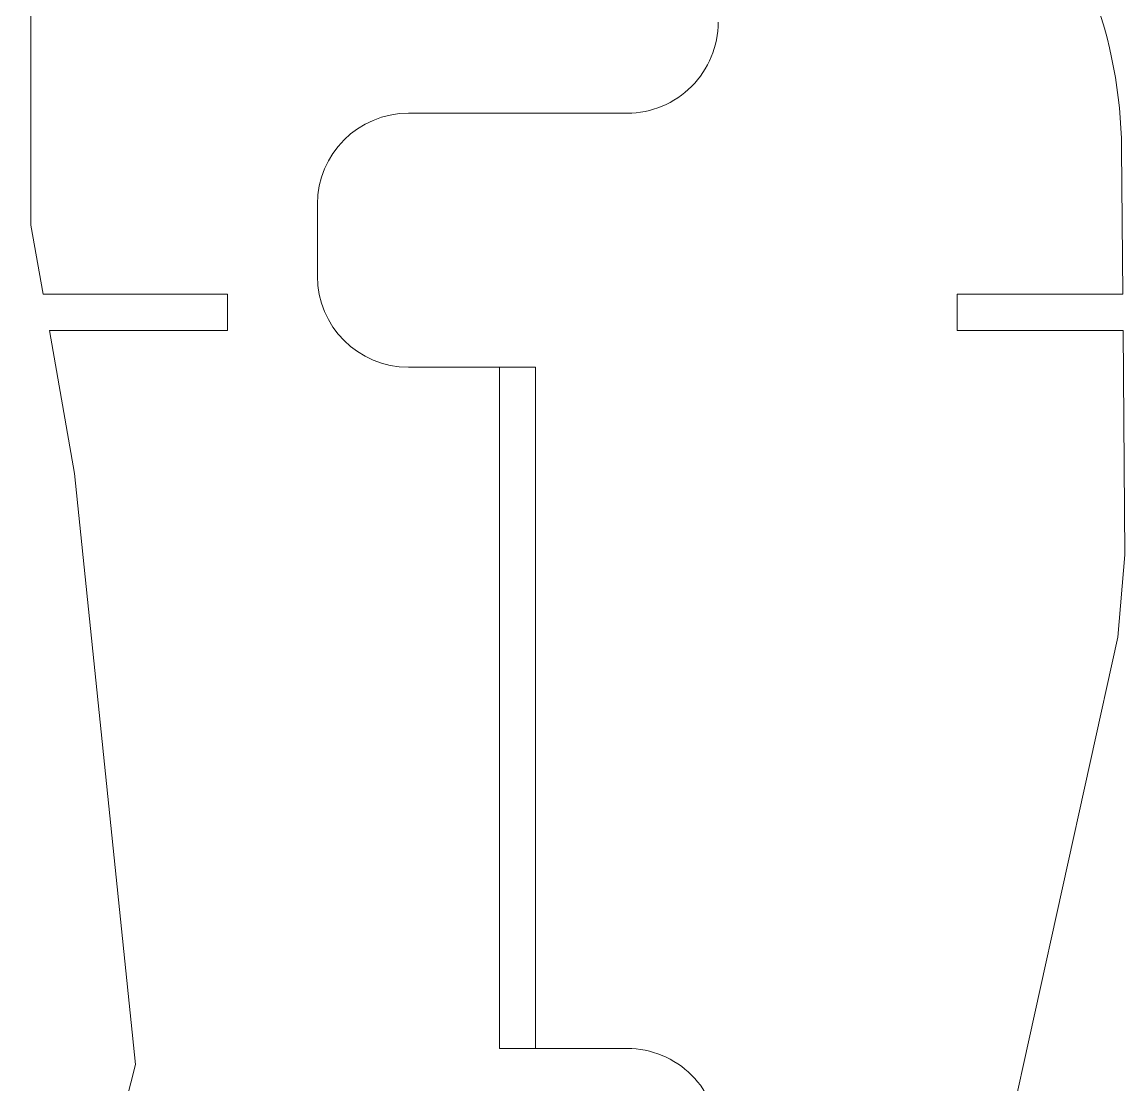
# Model space of a CAD drawing. Header units: millimetres. Extents: x 570 to 650.8, y -8.3 to 42.9.
# Drawn here: x 571.3 to 578.31, y 29.55 to 36.3 of the extents above; entities that cross this region are included whole.
import ezdxf

# ---------------------------------------------------------------- set-up
doc = ezdxf.new("R2010")
doc.units = ezdxf.units.MM
doc.header["$MEASUREMENT"] = 0
doc.layers.add('Layer 1', color=7, linetype='Continuous')

msp = doc.modelspace()

# ---------------------------------------------------------------- linework, layer by layer
at = {"layer": 'Layer 1', "color": 4, "lineweight": 9}
for points in [[(571.35799, 37.35856), (571.35799, 37.35856), (571.35799, 35.00843), (571.35799, 35.00843)], [(571.35799, 37.35856), (571.35799, 37.35856), (571.35799, 35.00843), (571.35799, 35.00843)], [(571.35799, 37.35856), (571.35799, 37.35856), (571.35799, 35.00843), (571.35799, 35.00843)], [(571.35799, 37.35856), (571.35799, 37.35856), (571.35799, 35.00843), (571.35799, 35.00843)], [(571.35799, 37.35856), (571.35799, 37.35856), (571.35799, 35.00843), (571.35799, 35.00843)], [(571.35799, 37.35856), (571.35799, 37.35856), (571.35799, 35.00843), (571.35799, 35.00843)], [(571.35799, 37.35856), (571.35799, 37.35856), (571.35799, 35.00843), (571.35799, 35.00843)], [(571.35799, 37.35856), (571.35799, 37.35856), (571.35799, 35.00843), (571.35799, 35.00843)], [(571.35799, 37.35856), (571.35799, 37.35856), (571.35799, 35.00843), (571.35799, 35.00843)], [(571.35799, 37.35856), (571.35799, 37.35856), (571.35799, 35.00843), (571.35799, 35.00843)], [(571.35799, 37.35856), (571.35799, 37.35856), (571.35799, 35.00843), (571.35799, 35.00843)], [(571.35799, 37.35856), (571.35799, 37.35856), (571.35799, 35.00843), (571.35799, 35.00843)], [(571.35799, 37.35856), (571.35799, 37.35856), (571.35799, 35.00843), (571.35799, 35.00843)], [(571.35799, 37.35856), (571.35799, 37.35856), (571.35799, 35.00843), (571.35799, 35.00843)], [(571.35799, 37.35856), (571.35799, 37.35856), (571.35799, 35.00843), (571.35799, 35.00843)], [(571.35799, 37.35856), (571.35799, 37.35856), (571.35799, 35.00843), (571.35799, 35.00843)], [(571.35799, 37.35856), (571.35799, 37.35856), (571.35799, 35.00843), (571.35799, 35.00843)], [(571.35799, 37.35856), (571.35799, 37.35856), (571.35799, 35.00843), (571.35799, 35.00843)], [(571.35799, 37.35856), (571.35799, 37.35856), (571.35799, 35.00843), (571.35799, 35.00843)], [(571.35799, 37.35856), (571.35799, 37.35856), (571.35799, 35.00843), (571.35799, 35.00843)], [(571.35799, 37.35856), (571.35799, 37.35856), (571.35799, 35.00843), (571.35799, 35.00843)], [(578.28618, 35.49471), (578.28049, 36.18963), (578.02482, 36.85923), (577.56598, 37.38117)], [(573.75694, 35.71907), (573.43741, 35.71902), (573.17834, 35.45998), (573.17834, 35.14046)], [(574.33554, 35.71907), (574.33554, 35.71907), (573.75694, 35.71907), (573.75694, 35.71907)], [(574.33554, 35.71907), (574.33554, 35.71907), (573.75694, 35.71907), (573.75694, 35.71907)], [(574.33554, 35.71907), (574.33554, 35.71907), (573.75694, 35.71907), (573.75694, 35.71907)], [(574.33554, 35.71907), (574.33554, 35.71907), (573.75694, 35.71907), (573.75694, 35.71907)], [(574.33554, 35.71907), (574.33554, 35.71907), (573.75694, 35.71907), (573.75694, 35.71907)], [(574.33554, 35.71907), (574.33554, 35.71907), (573.75694, 35.71907), (573.75694, 35.71907)], [(574.33554, 35.71907), (574.33554, 35.71907), (573.75694, 35.71907), (573.75694, 35.71907)], [(574.33554, 35.71907), (574.33554, 35.71907), (573.75694, 35.71907), (573.75694, 35.71907)], [(574.33554, 35.71907), (574.33554, 35.71907), (573.75694, 35.71907), (573.75694, 35.71907)], [(574.33554, 35.71907), (574.33554, 35.71907), (573.75694, 35.71907), (573.75694, 35.71907)], [(574.33554, 35.71907), (574.33554, 35.71907), (573.75694, 35.71907), (573.75694, 35.71907)], [(574.33554, 35.71907), (574.33554, 35.71907), (573.75694, 35.71907), (573.75694, 35.71907)], [(574.33554, 35.71907), (574.33554, 35.71907), (573.75694, 35.71907), (573.75694, 35.71907)], [(574.33554, 35.71907), (574.33554, 35.71907), (573.75694, 35.71907), (573.75694, 35.71907)], [(574.33554, 35.71907), (574.33554, 35.71907), (573.75694, 35.71907), (573.75694, 35.71907)], [(574.33554, 35.71907), (574.33554, 35.71907), (573.75694, 35.71907), (573.75694, 35.71907)], [(574.33554, 35.71907), (574.33554, 35.71907), (573.75694, 35.71907), (573.75694, 35.71907)], [(574.33554, 35.71907), (574.33554, 35.71907), (573.75694, 35.71907), (573.75694, 35.71907)], [(574.33554, 35.71907), (574.33554, 35.71907), (573.75694, 35.71907), (573.75694, 35.71907)], [(574.33554, 35.71907), (574.33554, 35.71907), (573.75694, 35.71907), (573.75694, 35.71907)], [(574.33554, 35.71907), (574.33554, 35.71907), (573.75694, 35.71907), (573.75694, 35.71907)], [(574.56354, 35.71907), (574.56354, 35.71907), (574.33554, 35.71907), (574.33554, 35.71907)], [(574.56354, 35.71907), (574.56354, 35.71907), (574.33554, 35.71907), (574.33554, 35.71907)], [(574.56354, 35.71907), (574.56354, 35.71907), (574.33554, 35.71907), (574.33554, 35.71907)], [(574.56354, 35.71907), (574.56354, 35.71907), (574.33554, 35.71907), (574.33554, 35.71907)], [(574.56354, 35.71907), (574.56354, 35.71907), (574.33554, 35.71907), (574.33554, 35.71907)], [(574.56354, 35.71907), (574.56354, 35.71907), (574.33554, 35.71907), (574.33554, 35.71907)], [(574.56354, 35.71907), (574.56354, 35.71907), (574.33554, 35.71907), (574.33554, 35.71907)], [(574.56354, 35.71907), (574.56354, 35.71907), (574.33554, 35.71907), (574.33554, 35.71907)], [(574.56354, 35.71907), (574.56354, 35.71907), (574.33554, 35.71907), (574.33554, 35.71907)], [(574.56354, 35.71907), (574.56354, 35.71907), (574.33554, 35.71907), (574.33554, 35.71907)], [(574.56354, 35.71907), (574.56354, 35.71907), (574.33554, 35.71907), (574.33554, 35.71907)], [(574.56354, 35.71907), (574.56354, 35.71907), (574.33554, 35.71907), (574.33554, 35.71907)], [(574.56354, 35.71907), (574.56354, 35.71907), (574.33554, 35.71907), (574.33554, 35.71907)], [(574.56354, 35.71907), (574.56354, 35.71907), (574.33554, 35.71907), (574.33554, 35.71907)], [(574.56354, 35.71907), (574.56354, 35.71907), (574.33554, 35.71907), (574.33554, 35.71907)], [(574.56354, 35.71907), (574.56354, 35.71907), (574.33554, 35.71907), (574.33554, 35.71907)], [(574.56354, 35.71907), (574.56354, 35.71907), (574.33554, 35.71907), (574.33554, 35.71907)], [(574.56354, 35.71907), (574.56354, 35.71907), (574.33554, 35.71907), (574.33554, 35.71907)], [(574.56354, 35.71907), (574.56354, 35.71907), (574.33554, 35.71907), (574.33554, 35.71907)], [(574.56354, 35.71907), (574.56354, 35.71907), (574.33554, 35.71907), (574.33554, 35.71907)], [(574.56354, 35.71907), (574.56354, 35.71907), (574.33554, 35.71907), (574.33554, 35.71907)], [(575.14558, 35.71907), (575.14558, 35.71907), (574.56354, 35.71907), (574.56354, 35.71907)], [(575.14558, 35.71907), (575.14558, 35.71907), (574.56354, 35.71907), (574.56354, 35.71907)], [(575.14558, 35.71907), (575.14558, 35.71907), (574.56354, 35.71907), (574.56354, 35.71907)], [(575.14558, 35.71907), (575.14558, 35.71907), (574.56354, 35.71907), (574.56354, 35.71907)], [(575.14558, 35.71907), (575.14558, 35.71907), (574.56354, 35.71907), (574.56354, 35.71907)], [(575.14558, 35.71907), (575.14558, 35.71907), (574.56354, 35.71907), (574.56354, 35.71907)], [(575.14558, 35.71907), (575.14558, 35.71907), (574.56354, 35.71907), (574.56354, 35.71907)], [(575.14558, 35.71907), (575.14558, 35.71907), (574.56354, 35.71907), (574.56354, 35.71907)], [(575.14558, 35.71907), (575.14558, 35.71907), (574.56354, 35.71907), (574.56354, 35.71907)], [(575.14558, 35.71907), (575.14558, 35.71907), (574.56354, 35.71907), (574.56354, 35.71907)], [(575.14558, 35.71907), (575.14558, 35.71907), (574.56354, 35.71907), (574.56354, 35.71907)], [(575.14558, 35.71907), (575.14558, 35.71907), (574.56354, 35.71907), (574.56354, 35.71907)], [(575.14558, 35.71907), (575.14558, 35.71907), (574.56354, 35.71907), (574.56354, 35.71907)], [(575.14558, 35.71907), (575.14558, 35.71907), (574.56354, 35.71907), (574.56354, 35.71907)], [(575.14558, 35.71907), (575.14558, 35.71907), (574.56354, 35.71907), (574.56354, 35.71907)], [(575.14558, 35.71907), (575.14558, 35.71907), (574.56354, 35.71907), (574.56354, 35.71907)], [(575.14558, 35.71907), (575.14558, 35.71907), (574.56354, 35.71907), (574.56354, 35.71907)], [(575.14558, 35.71907), (575.14558, 35.71907), (574.56354, 35.71907), (574.56354, 35.71907)], [(575.14558, 35.71907), (575.14558, 35.71907), (574.56354, 35.71907), (574.56354, 35.71907)], [(575.14558, 35.71907), (575.14558, 35.71907), (574.56354, 35.71907), (574.56354, 35.71907)], [(575.14558, 35.71907), (575.14558, 35.71907), (574.56354, 35.71907), (574.56354, 35.71907)], [(578.29391, 34.56959), (578.29391, 34.56959), (578.28618, 35.49471), (578.28618, 35.49471)], [(578.29391, 34.56959), (578.29391, 34.56959), (578.28618, 35.49471), (578.28618, 35.49471)], [(578.29391, 34.56959), (578.29391, 34.56959), (578.28618, 35.49471), (578.28618, 35.49471)], [(578.29391, 34.56959), (578.29391, 34.56959), (578.28618, 35.49471), (578.28618, 35.49471)], [(578.29391, 34.56959), (578.29391, 34.56959), (578.28618, 35.49471), (578.28618, 35.49471)], [(578.29391, 34.56959), (578.29391, 34.56959), (578.28618, 35.49471), (578.28618, 35.49471)], [(578.29391, 34.56959), (578.29391, 34.56959), (578.28618, 35.49471), (578.28618, 35.49471)], [(578.29391, 34.56959), (578.29391, 34.56959), (578.28618, 35.49471), (578.28618, 35.49471)], [(578.29391, 34.56959), (578.29391, 34.56959), (578.28618, 35.49471), (578.28618, 35.49471)], [(578.29391, 34.56959), (578.29391, 34.56959), (578.28618, 35.49471), (578.28618, 35.49471)], [(578.29391, 34.56959), (578.29391, 34.56959), (578.28618, 35.49471), (578.28618, 35.49471)], [(578.29391, 34.56959), (578.29391, 34.56959), (578.28618, 35.49471), (578.28618, 35.49471)], [(578.29391, 34.56959), (578.29391, 34.56959), (578.28618, 35.49471), (578.28618, 35.49471)], [(578.29391, 34.56959), (578.29391, 34.56959), (578.28618, 35.49471), (578.28618, 35.49471)], [(578.29391, 34.56959), (578.29391, 34.56959), (578.28618, 35.49471), (578.28618, 35.49471)], [(578.29391, 34.56959), (578.29391, 34.56959), (578.28618, 35.49471), (578.28618, 35.49471)], [(578.29391, 34.56959), (578.29391, 34.56959), (578.28618, 35.49471), (578.28618, 35.49471)], [(578.29391, 34.56959), (578.29391, 34.56959), (578.28618, 35.49471), (578.28618, 35.49471)], [(578.29391, 34.56959), (578.29391, 34.56959), (578.28618, 35.49471), (578.28618, 35.49471)], [(578.29391, 34.56959), (578.29391, 34.56959), (578.28618, 35.49471), (578.28618, 35.49471)], [(578.29391, 34.56959), (578.29391, 34.56959), (578.28618, 35.49471), (578.28618, 35.49471)], [(573.17834, 35.14047), (573.17834, 35.14047), (573.17834, 34.68451), (573.17834, 34.68451)], [(573.17834, 35.14047), (573.17834, 35.14047), (573.17834, 34.68451), (573.17834, 34.68451)], [(573.17834, 35.14047), (573.17834, 35.14047), (573.17834, 34.68451), (573.17834, 34.68451)], [(573.17834, 35.14047), (573.17834, 35.14047), (573.17834, 34.68451), (573.17834, 34.68451)], [(573.17834, 35.14047), (573.17834, 35.14047), (573.17834, 34.68451), (573.17834, 34.68451)], [(573.17834, 35.14047), (573.17834, 35.14047), (573.17834, 34.68451), (573.17834, 34.68451)], [(573.17834, 35.14047), (573.17834, 35.14047), (573.17834, 34.68451), (573.17834, 34.68451)], [(573.17834, 35.14047), (573.17834, 35.14047), (573.17834, 34.68451), (573.17834, 34.68451)], [(573.17834, 35.14047), (573.17834, 35.14047), (573.17834, 34.68451), (573.17834, 34.68451)], [(573.17834, 35.14047), (573.17834, 35.14047), (573.17834, 34.68451), (573.17834, 34.68451)], [(573.17834, 35.14047), (573.17834, 35.14047), (573.17834, 34.68451), (573.17834, 34.68451)], [(573.17834, 35.14047), (573.17834, 35.14047), (573.17834, 34.68451), (573.17834, 34.68451)], [(573.17834, 35.14047), (573.17834, 35.14047), (573.17834, 34.68451), (573.17834, 34.68451)], [(573.17834, 35.14047), (573.17834, 35.14047), (573.17834, 34.68451), (573.17834, 34.68451)], [(573.17834, 35.14047), (573.17834, 35.14047), (573.17834, 34.68451), (573.17834, 34.68451)], [(573.17834, 35.14047), (573.17834, 35.14047), (573.17834, 34.68451), (573.17834, 34.68451)], [(573.17834, 35.14047), (573.17834, 35.14047), (573.17834, 34.68451), (573.17834, 34.68451)], [(573.17834, 35.14047), (573.17834, 35.14047), (573.17834, 34.68451), (573.17834, 34.68451)], [(573.17834, 35.14047), (573.17834, 35.14047), (573.17834, 34.68451), (573.17834, 34.68451)], [(573.17834, 35.14047), (573.17834, 35.14047), (573.17834, 34.68451), (573.17834, 34.68451)], [(573.17834, 35.14047), (573.17834, 35.14047), (573.17834, 34.68451), (573.17834, 34.68451)], [(571.35799, 35.00843), (571.35799, 35.00843), (571.43548, 34.56959), (571.43548, 34.56959)], [(571.35799, 35.00843), (571.35799, 35.00843), (571.43548, 34.56959), (571.43548, 34.56959)], [(571.35799, 35.00843), (571.35799, 35.00843), (571.43548, 34.56959), (571.43548, 34.56959)], [(571.35799, 35.00843), (571.35799, 35.00843), (571.43548, 34.56959), (571.43548, 34.56959)], [(571.35799, 35.00843), (571.35799, 35.00843), (571.43548, 34.56959), (571.43548, 34.56959)], [(571.35799, 35.00843), (571.35799, 35.00843), (571.43548, 34.56959), (571.43548, 34.56959)], [(571.35799, 35.00843), (571.35799, 35.00843), (571.43548, 34.56959), (571.43548, 34.56959)], [(571.35799, 35.00843), (571.35799, 35.00843), (571.43548, 34.56959), (571.43548, 34.56959)], [(571.35799, 35.00843), (571.35799, 35.00843), (571.43548, 34.56959), (571.43548, 34.56959)], [(571.35799, 35.00843), (571.35799, 35.00843), (571.43548, 34.56959), (571.43548, 34.56959)], [(571.35799, 35.00843), (571.35799, 35.00843), (571.43548, 34.56959), (571.43548, 34.56959)], [(571.35799, 35.00843), (571.35799, 35.00843), (571.43548, 34.56959), (571.43548, 34.56959)], [(571.35799, 35.00843), (571.35799, 35.00843), (571.43548, 34.56959), (571.43548, 34.56959)], [(571.35799, 35.00843), (571.35799, 35.00843), (571.43548, 34.56959), (571.43548, 34.56959)], [(571.35799, 35.00843), (571.35799, 35.00843), (571.43548, 34.56959), (571.43548, 34.56959)], [(571.35799, 35.00843), (571.35799, 35.00843), (571.43548, 34.56959), (571.43548, 34.56959)], [(571.35799, 35.00843), (571.35799, 35.00843), (571.43548, 34.56959), (571.43548, 34.56959)], [(571.35799, 35.00843), (571.35799, 35.00843), (571.43548, 34.56959), (571.43548, 34.56959)], [(571.35799, 35.00843), (571.35799, 35.00843), (571.43548, 34.56959), (571.43548, 34.56959)], [(571.35799, 35.00843), (571.35799, 35.00843), (571.43548, 34.56959), (571.43548, 34.56959)], [(571.35799, 35.00843), (571.35799, 35.00843), (571.43548, 34.56959), (571.43548, 34.56959)], [(573.17834, 34.68451), (573.17834, 34.36498), (573.43739, 34.10589), (573.75694, 34.10589)], [(572.60634, 34.56959), (572.60634, 34.56959), (571.43548, 34.56959), (571.43548, 34.56959)], [(572.60634, 34.56959), (572.60634, 34.56959), (571.43548, 34.56959), (571.43548, 34.56959)], [(572.60634, 34.56959), (572.60634, 34.56959), (571.43548, 34.56959), (571.43548, 34.56959)], [(572.60634, 34.56959), (572.60634, 34.56959), (571.43548, 34.56959), (571.43548, 34.56959)], [(572.60634, 34.56959), (572.60634, 34.56959), (571.43548, 34.56959), (571.43548, 34.56959)], [(572.60634, 34.56959), (572.60634, 34.56959), (571.43548, 34.56959), (571.43548, 34.56959)], [(572.60634, 34.56959), (572.60634, 34.56959), (571.43548, 34.56959), (571.43548, 34.56959)], [(572.60634, 34.56959), (572.60634, 34.56959), (571.43548, 34.56959), (571.43548, 34.56959)], [(572.60634, 34.56959), (572.60634, 34.56959), (571.43548, 34.56959), (571.43548, 34.56959)], [(572.60634, 34.56959), (572.60634, 34.56959), (571.43548, 34.56959), (571.43548, 34.56959)], [(572.60634, 34.56959), (572.60634, 34.56959), (571.43548, 34.56959), (571.43548, 34.56959)], [(572.60634, 34.56959), (572.60634, 34.56959), (571.43548, 34.56959), (571.43548, 34.56959)], [(572.60634, 34.56959), (572.60634, 34.56959), (571.43548, 34.56959), (571.43548, 34.56959)], [(572.60634, 34.56959), (572.60634, 34.56959), (571.43548, 34.56959), (571.43548, 34.56959)], [(572.60634, 34.56959), (572.60634, 34.56959), (571.43548, 34.56959), (571.43548, 34.56959)], [(572.60634, 34.56959), (572.60634, 34.56959), (571.43548, 34.56959), (571.43548, 34.56959)], [(572.60634, 34.56959), (572.60634, 34.56959), (571.43548, 34.56959), (571.43548, 34.56959)], [(572.60634, 34.56959), (572.60634, 34.56959), (571.43548, 34.56959), (571.43548, 34.56959)], [(572.60634, 34.56959), (572.60634, 34.56959), (571.43548, 34.56959), (571.43548, 34.56959)], [(572.60634, 34.56959), (572.60634, 34.56959), (571.43548, 34.56959), (571.43548, 34.56959)], [(572.60634, 34.56959), (572.60634, 34.56959), (571.43548, 34.56959), (571.43548, 34.56959)], [(572.60634, 34.33817), (572.60634, 34.33817), (572.60634, 34.56959), (572.60634, 34.56959)], [(572.60634, 34.33817), (572.60634, 34.33817), (572.60634, 34.56959), (572.60634, 34.56959)], [(572.60634, 34.33817), (572.60634, 34.33817), (572.60634, 34.56959), (572.60634, 34.56959)], [(572.60634, 34.33817), (572.60634, 34.33817), (572.60634, 34.56959), (572.60634, 34.56959)], [(572.60634, 34.33817), (572.60634, 34.33817), (572.60634, 34.56959), (572.60634, 34.56959)], [(572.60634, 34.33817), (572.60634, 34.33817), (572.60634, 34.56959), (572.60634, 34.56959)], [(572.60634, 34.33817), (572.60634, 34.33817), (572.60634, 34.56959), (572.60634, 34.56959)], [(572.60634, 34.33817), (572.60634, 34.33817), (572.60634, 34.56959), (572.60634, 34.56959)], [(572.60634, 34.33817), (572.60634, 34.33817), (572.60634, 34.56959), (572.60634, 34.56959)], [(572.60634, 34.33817), (572.60634, 34.33817), (572.60634, 34.56959), (572.60634, 34.56959)], [(572.60634, 34.33817), (572.60634, 34.33817), (572.60634, 34.56959), (572.60634, 34.56959)], [(572.60634, 34.33817), (572.60634, 34.33817), (572.60634, 34.56959), (572.60634, 34.56959)], [(572.60634, 34.33817), (572.60634, 34.33817), (572.60634, 34.56959), (572.60634, 34.56959)], [(572.60634, 34.33817), (572.60634, 34.33817), (572.60634, 34.56959), (572.60634, 34.56959)], [(572.60634, 34.33817), (572.60634, 34.33817), (572.60634, 34.56959), (572.60634, 34.56959)], [(572.60634, 34.33817), (572.60634, 34.33817), (572.60634, 34.56959), (572.60634, 34.56959)], [(572.60634, 34.33817), (572.60634, 34.33817), (572.60634, 34.56959), (572.60634, 34.56959)], [(572.60634, 34.33817), (572.60634, 34.33817), (572.60634, 34.56959), (572.60634, 34.56959)], [(572.60634, 34.33817), (572.60634, 34.33817), (572.60634, 34.56959), (572.60634, 34.56959)], [(572.60634, 34.33817), (572.60634, 34.33817), (572.60634, 34.56959), (572.60634, 34.56959)], [(572.60634, 34.33817), (572.60634, 34.33817), (572.60634, 34.56959), (572.60634, 34.56959)], [(577.24236, 34.33817), (577.24236, 34.33817), (577.24236, 34.56959), (577.24236, 34.56959)], [(577.24236, 34.33817), (577.24236, 34.33817), (577.24236, 34.56959), (577.24236, 34.56959)], [(577.24236, 34.33817), (577.24236, 34.33817), (577.24236, 34.56959), (577.24236, 34.56959)], [(577.24236, 34.33817), (577.24236, 34.33817), (577.24236, 34.56959), (577.24236, 34.56959)], [(577.24236, 34.33817), (577.24236, 34.33817), (577.24236, 34.56959), (577.24236, 34.56959)], [(577.24236, 34.33817), (577.24236, 34.33817), (577.24236, 34.56959), (577.24236, 34.56959)], [(577.24236, 34.33817), (577.24236, 34.33817), (577.24236, 34.56959), (577.24236, 34.56959)], [(577.24236, 34.33817), (577.24236, 34.33817), (577.24236, 34.56959), (577.24236, 34.56959)], [(577.24236, 34.33817), (577.24236, 34.33817), (577.24236, 34.56959), (577.24236, 34.56959)], [(577.24236, 34.33817), (577.24236, 34.33817), (577.24236, 34.56959), (577.24236, 34.56959)], [(577.24236, 34.33817), (577.24236, 34.33817), (577.24236, 34.56959), (577.24236, 34.56959)], [(577.24236, 34.33817), (577.24236, 34.33817), (577.24236, 34.56959), (577.24236, 34.56959)], [(577.24236, 34.33817), (577.24236, 34.33817), (577.24236, 34.56959), (577.24236, 34.56959)], [(577.24236, 34.33817), (577.24236, 34.33817), (577.24236, 34.56959), (577.24236, 34.56959)], [(577.24236, 34.33817), (577.24236, 34.33817), (577.24236, 34.56959), (577.24236, 34.56959)], [(577.24236, 34.33817), (577.24236, 34.33817), (577.24236, 34.56959), (577.24236, 34.56959)], [(577.24236, 34.33817), (577.24236, 34.33817), (577.24236, 34.56959), (577.24236, 34.56959)], [(577.24236, 34.33817), (577.24236, 34.33817), (577.24236, 34.56959), (577.24236, 34.56959)], [(577.24236, 34.33817), (577.24236, 34.33817), (577.24236, 34.56959), (577.24236, 34.56959)], [(577.24236, 34.33817), (577.24236, 34.33817), (577.24236, 34.56959), (577.24236, 34.56959)], [(577.24236, 34.33817), (577.24236, 34.33817), (577.24236, 34.56959), (577.24236, 34.56959)], [(577.24236, 34.56959), (577.24236, 34.56959), (578.29391, 34.56959), (578.29391, 34.56959)], [(577.24236, 34.56959), (577.24236, 34.56959), (578.29391, 34.56959), (578.29391, 34.56959)], [(577.24236, 34.56959), (577.24236, 34.56959), (578.29391, 34.56959), (578.29391, 34.56959)], [(577.24236, 34.56959), (577.24236, 34.56959), (578.29391, 34.56959), (578.29391, 34.56959)], [(577.24236, 34.56959), (577.24236, 34.56959), (578.29391, 34.56959), (578.29391, 34.56959)], [(577.24236, 34.56959), (577.24236, 34.56959), (578.29391, 34.56959), (578.29391, 34.56959)], [(577.24236, 34.56959), (577.24236, 34.56959), (578.29391, 34.56959), (578.29391, 34.56959)], [(577.24236, 34.56959), (577.24236, 34.56959), (578.29391, 34.56959), (578.29391, 34.56959)], [(577.24236, 34.56959), (577.24236, 34.56959), (578.29391, 34.56959), (578.29391, 34.56959)], [(577.24236, 34.56959), (577.24236, 34.56959), (578.29391, 34.56959), (578.29391, 34.56959)], [(577.24236, 34.56959), (577.24236, 34.56959), (578.29391, 34.56959), (578.29391, 34.56959)], [(577.24236, 34.56959), (577.24236, 34.56959), (578.29391, 34.56959), (578.29391, 34.56959)], [(577.24236, 34.56959), (577.24236, 34.56959), (578.29391, 34.56959), (578.29391, 34.56959)], [(577.24236, 34.56959), (577.24236, 34.56959), (578.29391, 34.56959), (578.29391, 34.56959)], [(577.24236, 34.56959), (577.24236, 34.56959), (578.29391, 34.56959), (578.29391, 34.56959)], [(577.24236, 34.56959), (577.24236, 34.56959), (578.29391, 34.56959), (578.29391, 34.56959)], [(577.24236, 34.56959), (577.24236, 34.56959), (578.29391, 34.56959), (578.29391, 34.56959)], [(577.24236, 34.56959), (577.24236, 34.56959), (578.29391, 34.56959), (578.29391, 34.56959)], [(577.24236, 34.56959), (577.24236, 34.56959), (578.29391, 34.56959), (578.29391, 34.56959)], [(577.24236, 34.56959), (577.24236, 34.56959), (578.29391, 34.56959), (578.29391, 34.56959)], [(577.24236, 34.56959), (577.24236, 34.56959), (578.29391, 34.56959), (578.29391, 34.56959)], [(572.60634, 34.33817), (572.60634, 34.33817), (571.47621, 34.33817), (571.47621, 34.33817)], [(572.60634, 34.33817), (572.60634, 34.33817), (571.47621, 34.33817), (571.47621, 34.33817)], [(572.60634, 34.33817), (572.60634, 34.33817), (571.47621, 34.33817), (571.47621, 34.33817)], [(572.60634, 34.33817), (572.60634, 34.33817), (571.47621, 34.33817), (571.47621, 34.33817)], [(572.60634, 34.33817), (572.60634, 34.33817), (571.47621, 34.33817), (571.47621, 34.33817)], [(572.60634, 34.33817), (572.60634, 34.33817), (571.47621, 34.33817), (571.47621, 34.33817)], [(572.60634, 34.33817), (572.60634, 34.33817), (571.47621, 34.33817), (571.47621, 34.33817)], [(572.60634, 34.33817), (572.60634, 34.33817), (571.47621, 34.33817), (571.47621, 34.33817)], [(572.60634, 34.33817), (572.60634, 34.33817), (571.47621, 34.33817), (571.47621, 34.33817)], [(572.60634, 34.33817), (572.60634, 34.33817), (571.47621, 34.33817), (571.47621, 34.33817)], [(572.60634, 34.33817), (572.60634, 34.33817), (571.47621, 34.33817), (571.47621, 34.33817)], [(572.60634, 34.33817), (572.60634, 34.33817), (571.47621, 34.33817), (571.47621, 34.33817)], [(572.60634, 34.33817), (572.60634, 34.33817), (571.47621, 34.33817), (571.47621, 34.33817)], [(572.60634, 34.33817), (572.60634, 34.33817), (571.47621, 34.33817), (571.47621, 34.33817)], [(572.60634, 34.33817), (572.60634, 34.33817), (571.47621, 34.33817), (571.47621, 34.33817)], [(572.60634, 34.33817), (572.60634, 34.33817), (571.47621, 34.33817), (571.47621, 34.33817)], [(572.60634, 34.33817), (572.60634, 34.33817), (571.47621, 34.33817), (571.47621, 34.33817)], [(572.60634, 34.33817), (572.60634, 34.33817), (571.47621, 34.33817), (571.47621, 34.33817)], [(572.60634, 34.33817), (572.60634, 34.33817), (571.47621, 34.33817), (571.47621, 34.33817)], [(572.60634, 34.33817), (572.60634, 34.33817), (571.47621, 34.33817), (571.47621, 34.33817)], [(572.60634, 34.33817), (572.60634, 34.33817), (571.47621, 34.33817), (571.47621, 34.33817)], [(571.47621, 34.33817), (571.47621, 34.33817), (571.63609, 33.43187), (571.63609, 33.43187)], [(571.47621, 34.33817), (571.47621, 34.33817), (571.63609, 33.43187), (571.63609, 33.43187)], [(571.47621, 34.33817), (571.47621, 34.33817), (571.63609, 33.43187), (571.63609, 33.43187)], [(571.47621, 34.33817), (571.47621, 34.33817), (571.63609, 33.43187), (571.63609, 33.43187)], [(571.47621, 34.33817), (571.47621, 34.33817), (571.63609, 33.43187), (571.63609, 33.43187)], [(571.47621, 34.33817), (571.47621, 34.33817), (571.63609, 33.43187), (571.63609, 33.43187)], [(571.47621, 34.33817), (571.47621, 34.33817), (571.63609, 33.43187), (571.63609, 33.43187)], [(571.47621, 34.33817), (571.47621, 34.33817), (571.63609, 33.43187), (571.63609, 33.43187)], [(571.47621, 34.33817), (571.47621, 34.33817), (571.63609, 33.43187), (571.63609, 33.43187)], [(571.47621, 34.33817), (571.47621, 34.33817), (571.63609, 33.43187), (571.63609, 33.43187)], [(571.47621, 34.33817), (571.47621, 34.33817), (571.63609, 33.43187), (571.63609, 33.43187)], [(571.47621, 34.33817), (571.47621, 34.33817), (571.63609, 33.43187), (571.63609, 33.43187)], [(571.47621, 34.33817), (571.47621, 34.33817), (571.63609, 33.43187), (571.63609, 33.43187)], [(571.47621, 34.33817), (571.47621, 34.33817), (571.63609, 33.43187), (571.63609, 33.43187)], [(571.47621, 34.33817), (571.47621, 34.33817), (571.63609, 33.43187), (571.63609, 33.43187)], [(571.47621, 34.33817), (571.47621, 34.33817), (571.63609, 33.43187), (571.63609, 33.43187)], [(571.47621, 34.33817), (571.47621, 34.33817), (571.63609, 33.43187), (571.63609, 33.43187)], [(571.47621, 34.33817), (571.47621, 34.33817), (571.63609, 33.43187), (571.63609, 33.43187)], [(571.47621, 34.33817), (571.47621, 34.33817), (571.63609, 33.43187), (571.63609, 33.43187)], [(571.47621, 34.33817), (571.47621, 34.33817), (571.63609, 33.43187), (571.63609, 33.43187)], [(571.47621, 34.33817), (571.47621, 34.33817), (571.63609, 33.43187), (571.63609, 33.43187)], [(577.24236, 34.33817), (577.24236, 34.33817), (578.29571, 34.33817), (578.29571, 34.33817)], [(577.24236, 34.33817), (577.24236, 34.33817), (578.29571, 34.33817), (578.29571, 34.33817)], [(577.24236, 34.33817), (577.24236, 34.33817), (578.29571, 34.33817), (578.29571, 34.33817)], [(577.24236, 34.33817), (577.24236, 34.33817), (578.29571, 34.33817), (578.29571, 34.33817)], [(577.24236, 34.33817), (577.24236, 34.33817), (578.29571, 34.33817), (578.29571, 34.33817)], [(577.24236, 34.33817), (577.24236, 34.33817), (578.29571, 34.33817), (578.29571, 34.33817)], [(577.24236, 34.33817), (577.24236, 34.33817), (578.29571, 34.33817), (578.29571, 34.33817)], [(577.24236, 34.33817), (577.24236, 34.33817), (578.29571, 34.33817), (578.29571, 34.33817)], [(577.24236, 34.33817), (577.24236, 34.33817), (578.29571, 34.33817), (578.29571, 34.33817)], [(577.24236, 34.33817), (577.24236, 34.33817), (578.29571, 34.33817), (578.29571, 34.33817)], [(577.24236, 34.33817), (577.24236, 34.33817), (578.29571, 34.33817), (578.29571, 34.33817)], [(577.24236, 34.33817), (577.24236, 34.33817), (578.29571, 34.33817), (578.29571, 34.33817)], [(577.24236, 34.33817), (577.24236, 34.33817), (578.29571, 34.33817), (578.29571, 34.33817)], [(577.24236, 34.33817), (577.24236, 34.33817), (578.29571, 34.33817), (578.29571, 34.33817)], [(577.24236, 34.33817), (577.24236, 34.33817), (578.29571, 34.33817), (578.29571, 34.33817)], [(577.24236, 34.33817), (577.24236, 34.33817), (578.29571, 34.33817), (578.29571, 34.33817)], [(577.24236, 34.33817), (577.24236, 34.33817), (578.29571, 34.33817), (578.29571, 34.33817)], [(577.24236, 34.33817), (577.24236, 34.33817), (578.29571, 34.33817), (578.29571, 34.33817)], [(577.24236, 34.33817), (577.24236, 34.33817), (578.29571, 34.33817), (578.29571, 34.33817)], [(577.24236, 34.33817), (577.24236, 34.33817), (578.29571, 34.33817), (578.29571, 34.33817)], [(577.24236, 34.33817), (577.24236, 34.33817), (578.29571, 34.33817), (578.29571, 34.33817)], [(578.30743, 32.91408), (578.30743, 32.91408), (578.29571, 34.33817), (578.29571, 34.33817)], [(578.30743, 32.91408), (578.30743, 32.91408), (578.29571, 34.33817), (578.29571, 34.33817)], [(578.30743, 32.91408), (578.30743, 32.91408), (578.29571, 34.33817), (578.29571, 34.33817)], [(578.30743, 32.91408), (578.30743, 32.91408), (578.29571, 34.33817), (578.29571, 34.33817)], [(578.30743, 32.91408), (578.30743, 32.91408), (578.29571, 34.33817), (578.29571, 34.33817)], [(578.30743, 32.91408), (578.30743, 32.91408), (578.29571, 34.33817), (578.29571, 34.33817)], [(578.30743, 32.91408), (578.30743, 32.91408), (578.29571, 34.33817), (578.29571, 34.33817)], [(578.30743, 32.91408), (578.30743, 32.91408), (578.29571, 34.33817), (578.29571, 34.33817)], [(578.30743, 32.91408), (578.30743, 32.91408), (578.29571, 34.33817), (578.29571, 34.33817)], [(578.30743, 32.91408), (578.30743, 32.91408), (578.29571, 34.33817), (578.29571, 34.33817)], [(578.30743, 32.91408), (578.30743, 32.91408), (578.29571, 34.33817), (578.29571, 34.33817)], [(578.30743, 32.91408), (578.30743, 32.91408), (578.29571, 34.33817), (578.29571, 34.33817)], [(578.30743, 32.91408), (578.30743, 32.91408), (578.29571, 34.33817), (578.29571, 34.33817)], [(578.30743, 32.91408), (578.30743, 32.91408), (578.29571, 34.33817), (578.29571, 34.33817)], [(578.30743, 32.91408), (578.30743, 32.91408), (578.29571, 34.33817), (578.29571, 34.33817)], [(578.30743, 32.91408), (578.30743, 32.91408), (578.29571, 34.33817), (578.29571, 34.33817)], [(578.30743, 32.91408), (578.30743, 32.91408), (578.29571, 34.33817), (578.29571, 34.33817)], [(578.30743, 32.91408), (578.30743, 32.91408), (578.29571, 34.33817), (578.29571, 34.33817)], [(578.30743, 32.91408), (578.30743, 32.91408), (578.29571, 34.33817), (578.29571, 34.33817)], [(578.30743, 32.91408), (578.30743, 32.91408), (578.29571, 34.33817), (578.29571, 34.33817)], [(578.30743, 32.91408), (578.30743, 32.91408), (578.29571, 34.33817), (578.29571, 34.33817)], [(573.75694, 34.10589), (573.75694, 34.10589), (574.33554, 34.10589), (574.33554, 34.10589)], [(573.75694, 34.10589), (573.75694, 34.10589), (574.33554, 34.10589), (574.33554, 34.10589)], [(573.75694, 34.10589), (573.75694, 34.10589), (574.33554, 34.10589), (574.33554, 34.10589)], [(573.75694, 34.10589), (573.75694, 34.10589), (574.33554, 34.10589), (574.33554, 34.10589)], [(573.75694, 34.10589), (573.75694, 34.10589), (574.33554, 34.10589), (574.33554, 34.10589)], [(573.75694, 34.10589), (573.75694, 34.10589), (574.33554, 34.10589), (574.33554, 34.10589)], [(573.75694, 34.10589), (573.75694, 34.10589), (574.33554, 34.10589), (574.33554, 34.10589)], [(573.75694, 34.10589), (573.75694, 34.10589), (574.33554, 34.10589), (574.33554, 34.10589)], [(573.75694, 34.10589), (573.75694, 34.10589), (574.33554, 34.10589), (574.33554, 34.10589)], [(573.75694, 34.10589), (573.75694, 34.10589), (574.33554, 34.10589), (574.33554, 34.10589)], [(573.75694, 34.10589), (573.75694, 34.10589), (574.33554, 34.10589), (574.33554, 34.10589)], [(573.75694, 34.10589), (573.75694, 34.10589), (574.33554, 34.10589), (574.33554, 34.10589)], [(573.75694, 34.10589), (573.75694, 34.10589), (574.33554, 34.10589), (574.33554, 34.10589)], [(573.75694, 34.10589), (573.75694, 34.10589), (574.33554, 34.10589), (574.33554, 34.10589)], [(573.75694, 34.10589), (573.75694, 34.10589), (574.33554, 34.10589), (574.33554, 34.10589)], [(573.75694, 34.10589), (573.75694, 34.10589), (574.33554, 34.10589), (574.33554, 34.10589)], [(573.75694, 34.10589), (573.75694, 34.10589), (574.33554, 34.10589), (574.33554, 34.10589)], [(573.75694, 34.10589), (573.75694, 34.10589), (574.33554, 34.10589), (574.33554, 34.10589)], [(573.75694, 34.10589), (573.75694, 34.10589), (574.33554, 34.10589), (574.33554, 34.10589)], [(573.75694, 34.10589), (573.75694, 34.10589), (574.33554, 34.10589), (574.33554, 34.10589)], [(573.75694, 34.10589), (573.75694, 34.10589), (574.33554, 34.10589), (574.33554, 34.10589)], [(574.33554, 34.10589), (574.33554, 34.10589), (574.56354, 34.10589), (574.56354, 34.10589)], [(574.33554, 34.10589), (574.33554, 34.10589), (574.56354, 34.10589), (574.56354, 34.10589)], [(574.33554, 34.10589), (574.33554, 34.10589), (574.56354, 34.10589), (574.56354, 34.10589)], [(574.33554, 34.10589), (574.33554, 34.10589), (574.56354, 34.10589), (574.56354, 34.10589)], [(574.33554, 34.10589), (574.33554, 34.10589), (574.56354, 34.10589), (574.56354, 34.10589)], [(574.33554, 34.10589), (574.33554, 34.10589), (574.56354, 34.10589), (574.56354, 34.10589)], [(574.33554, 34.10589), (574.33554, 34.10589), (574.56354, 34.10589), (574.56354, 34.10589)], [(574.33554, 34.10589), (574.33554, 34.10589), (574.56354, 34.10589), (574.56354, 34.10589)], [(574.33554, 34.10589), (574.33554, 34.10589), (574.56354, 34.10589), (574.56354, 34.10589)], [(574.33554, 34.10589), (574.33554, 34.10589), (574.56354, 34.10589), (574.56354, 34.10589)], [(574.33554, 34.10589), (574.33554, 34.10589), (574.56354, 34.10589), (574.56354, 34.10589)], [(574.33554, 34.10589), (574.33554, 34.10589), (574.56354, 34.10589), (574.56354, 34.10589)], [(574.33554, 34.10589), (574.33554, 34.10589), (574.56354, 34.10589), (574.56354, 34.10589)], [(574.33554, 34.10589), (574.33554, 34.10589), (574.56354, 34.10589), (574.56354, 34.10589)], [(574.33554, 34.10589), (574.33554, 34.10589), (574.56354, 34.10589), (574.56354, 34.10589)], [(574.33554, 34.10589), (574.33554, 34.10589), (574.56354, 34.10589), (574.56354, 34.10589)], [(574.33554, 34.10589), (574.33554, 34.10589), (574.56354, 34.10589), (574.56354, 34.10589)], [(574.33554, 34.10589), (574.33554, 34.10589), (574.56354, 34.10589), (574.56354, 34.10589)], [(574.33554, 34.10589), (574.33554, 34.10589), (574.56354, 34.10589), (574.56354, 34.10589)], [(574.33554, 34.10589), (574.33554, 34.10589), (574.56354, 34.10589), (574.56354, 34.10589)], [(574.33554, 34.10589), (574.33554, 34.10589), (574.56354, 34.10589), (574.56354, 34.10589)], [(574.33554, 34.10589), (574.33554, 34.10589), (574.33554, 29.78028), (574.33554, 29.78028)], [(574.33554, 34.10589), (574.33554, 34.10589), (574.33554, 29.78028), (574.33554, 29.78028)], [(574.33554, 34.10589), (574.33554, 34.10589), (574.33554, 29.78028), (574.33554, 29.78028)], [(574.33554, 34.10589), (574.33554, 34.10589), (574.33554, 29.78028), (574.33554, 29.78028)], [(574.33554, 34.10589), (574.33554, 34.10589), (574.33554, 29.78028), (574.33554, 29.78028)], [(574.33554, 34.10589), (574.33554, 34.10589), (574.33554, 29.78028), (574.33554, 29.78028)], [(574.33554, 34.10589), (574.33554, 34.10589), (574.33554, 29.78028), (574.33554, 29.78028)], [(574.33554, 34.10589), (574.33554, 34.10589), (574.33554, 29.78028), (574.33554, 29.78028)], [(574.33554, 34.10589), (574.33554, 34.10589), (574.33554, 29.78028), (574.33554, 29.78028)], [(574.33554, 34.10589), (574.33554, 34.10589), (574.33554, 29.78028), (574.33554, 29.78028)], [(574.33554, 34.10589), (574.33554, 34.10589), (574.33554, 29.78028), (574.33554, 29.78028)], [(574.33554, 34.10589), (574.33554, 34.10589), (574.33554, 29.78028), (574.33554, 29.78028)], [(574.33554, 34.10589), (574.33554, 34.10589), (574.33554, 29.78028), (574.33554, 29.78028)], [(574.33554, 34.10589), (574.33554, 34.10589), (574.33554, 29.78028), (574.33554, 29.78028)], [(574.33554, 34.10589), (574.33554, 34.10589), (574.33554, 29.78028), (574.33554, 29.78028)], [(574.33554, 34.10589), (574.33554, 34.10589), (574.33554, 29.78028), (574.33554, 29.78028)], [(574.33554, 34.10589), (574.33554, 34.10589), (574.33554, 29.78028), (574.33554, 29.78028)], [(574.33554, 34.10589), (574.33554, 34.10589), (574.33554, 29.78028), (574.33554, 29.78028)], [(574.33554, 34.10589), (574.33554, 34.10589), (574.33554, 29.78028), (574.33554, 29.78028)], [(574.33554, 34.10589), (574.33554, 34.10589), (574.33554, 29.78028), (574.33554, 29.78028)], [(574.33554, 34.10589), (574.33554, 34.10589), (574.33554, 29.78028), (574.33554, 29.78028)], [(574.56354, 34.10589), (574.56354, 34.10589), (574.56354, 29.78028), (574.56354, 29.78028)], [(574.56354, 34.10589), (574.56354, 34.10589), (574.56354, 29.78028), (574.56354, 29.78028)], [(574.56354, 34.10589), (574.56354, 34.10589), (574.56354, 29.78028), (574.56354, 29.78028)], [(574.56354, 34.10589), (574.56354, 34.10589), (574.56354, 29.78028), (574.56354, 29.78028)], [(574.56354, 34.10589), (574.56354, 34.10589), (574.56354, 29.78028), (574.56354, 29.78028)], [(574.56354, 34.10589), (574.56354, 34.10589), (574.56354, 29.78028), (574.56354, 29.78028)], [(574.56354, 34.10589), (574.56354, 34.10589), (574.56354, 29.78028), (574.56354, 29.78028)], [(574.56354, 34.10589), (574.56354, 34.10589), (574.56354, 29.78028), (574.56354, 29.78028)], [(574.56354, 34.10589), (574.56354, 34.10589), (574.56354, 29.78028), (574.56354, 29.78028)], [(574.56354, 34.10589), (574.56354, 34.10589), (574.56354, 29.78028), (574.56354, 29.78028)], [(574.56354, 34.10589), (574.56354, 34.10589), (574.56354, 29.78028), (574.56354, 29.78028)], [(574.56354, 34.10589), (574.56354, 34.10589), (574.56354, 29.78028), (574.56354, 29.78028)], [(574.56354, 34.10589), (574.56354, 34.10589), (574.56354, 29.78028), (574.56354, 29.78028)], [(574.56354, 34.10589), (574.56354, 34.10589), (574.56354, 29.78028), (574.56354, 29.78028)], [(574.56354, 34.10589), (574.56354, 34.10589), (574.56354, 29.78028), (574.56354, 29.78028)], [(574.56354, 34.10589), (574.56354, 34.10589), (574.56354, 29.78028), (574.56354, 29.78028)], [(574.56354, 34.10589), (574.56354, 34.10589), (574.56354, 29.78028), (574.56354, 29.78028)], [(574.56354, 34.10589), (574.56354, 34.10589), (574.56354, 29.78028), (574.56354, 29.78028)], [(574.56354, 34.10589), (574.56354, 34.10589), (574.56354, 29.78028), (574.56354, 29.78028)], [(574.56354, 34.10589), (574.56354, 34.10589), (574.56354, 29.78028), (574.56354, 29.78028)], [(574.56354, 34.10589), (574.56354, 34.10589), (574.56354, 29.78028), (574.56354, 29.78028)], [(571.63609, 33.43187), (571.63609, 33.43187), (572.02182, 29.67891), (572.02182, 29.67891)], [(571.63609, 33.43187), (571.63609, 33.43187), (572.02182, 29.67891), (572.02182, 29.67891)], [(571.63609, 33.43187), (571.63609, 33.43187), (572.02182, 29.67891), (572.02182, 29.67891)], [(571.63609, 33.43187), (571.63609, 33.43187), (572.02182, 29.67891), (572.02182, 29.67891)], [(571.63609, 33.43187), (571.63609, 33.43187), (572.02182, 29.67891), (572.02182, 29.67891)], [(571.63609, 33.43187), (571.63609, 33.43187), (572.02182, 29.67891), (572.02182, 29.67891)], [(571.63609, 33.43187), (571.63609, 33.43187), (572.02182, 29.67891), (572.02182, 29.67891)], [(571.63609, 33.43187), (571.63609, 33.43187), (572.02182, 29.67891), (572.02182, 29.67891)], [(571.63609, 33.43187), (571.63609, 33.43187), (572.02182, 29.67891), (572.02182, 29.67891)], [(571.63609, 33.43187), (571.63609, 33.43187), (572.02182, 29.67891), (572.02182, 29.67891)], [(571.63609, 33.43187), (571.63609, 33.43187), (572.02182, 29.67891), (572.02182, 29.67891)], [(571.63609, 33.43187), (571.63609, 33.43187), (572.02182, 29.67891), (572.02182, 29.67891)], [(571.63609, 33.43187), (571.63609, 33.43187), (572.02182, 29.67891), (572.02182, 29.67891)], [(571.63609, 33.43187), (571.63609, 33.43187), (572.02182, 29.67891), (572.02182, 29.67891)], [(571.63609, 33.43187), (571.63609, 33.43187), (572.02182, 29.67891), (572.02182, 29.67891)], [(571.63609, 33.43187), (571.63609, 33.43187), (572.02182, 29.67891), (572.02182, 29.67891)], [(571.63609, 33.43187), (571.63609, 33.43187), (572.02182, 29.67891), (572.02182, 29.67891)], [(571.63609, 33.43187), (571.63609, 33.43187), (572.02182, 29.67891), (572.02182, 29.67891)], [(571.63609, 33.43187), (571.63609, 33.43187), (572.02182, 29.67891), (572.02182, 29.67891)], [(571.63609, 33.43187), (571.63609, 33.43187), (572.02182, 29.67891), (572.02182, 29.67891)], [(571.63609, 33.43187), (571.63609, 33.43187), (572.02182, 29.67891), (572.02182, 29.67891)], [(578.26176, 32.39087), (578.26176, 32.39087), (578.30743, 32.91408), (578.30743, 32.91408)], [(578.26176, 32.39087), (578.26176, 32.39087), (578.30743, 32.91408), (578.30743, 32.91408)], [(578.26176, 32.39087), (578.26176, 32.39087), (578.30743, 32.91408), (578.30743, 32.91408)], [(578.26176, 32.39087), (578.26176, 32.39087), (578.30743, 32.91408), (578.30743, 32.91408)], [(578.26176, 32.39087), (578.26176, 32.39087), (578.30743, 32.91408), (578.30743, 32.91408)], [(578.26176, 32.39087), (578.26176, 32.39087), (578.30743, 32.91408), (578.30743, 32.91408)], [(578.26176, 32.39087), (578.26176, 32.39087), (578.30743, 32.91408), (578.30743, 32.91408)], [(578.26176, 32.39087), (578.26176, 32.39087), (578.30743, 32.91408), (578.30743, 32.91408)], [(578.26176, 32.39087), (578.26176, 32.39087), (578.30743, 32.91408), (578.30743, 32.91408)], [(578.26176, 32.39087), (578.26176, 32.39087), (578.30743, 32.91408), (578.30743, 32.91408)], [(578.26176, 32.39087), (578.26176, 32.39087), (578.30743, 32.91408), (578.30743, 32.91408)], [(578.26176, 32.39087), (578.26176, 32.39087), (578.30743, 32.91408), (578.30743, 32.91408)], [(578.26176, 32.39087), (578.26176, 32.39087), (578.30743, 32.91408), (578.30743, 32.91408)], [(578.26176, 32.39087), (578.26176, 32.39087), (578.30743, 32.91408), (578.30743, 32.91408)], [(578.26176, 32.39087), (578.26176, 32.39087), (578.30743, 32.91408), (578.30743, 32.91408)], [(578.26176, 32.39087), (578.26176, 32.39087), (578.30743, 32.91408), (578.30743, 32.91408)], [(578.26176, 32.39087), (578.26176, 32.39087), (578.30743, 32.91408), (578.30743, 32.91408)], [(578.26176, 32.39087), (578.26176, 32.39087), (578.30743, 32.91408), (578.30743, 32.91408)], [(578.26176, 32.39087), (578.26176, 32.39087), (578.30743, 32.91408), (578.30743, 32.91408)], [(578.26176, 32.39087), (578.26176, 32.39087), (578.30743, 32.91408), (578.30743, 32.91408)], [(578.26176, 32.39087), (578.26176, 32.39087), (578.30743, 32.91408), (578.30743, 32.91408)], [(577.55919, 29.20861), (577.55919, 29.20861), (578.26176, 32.39087), (578.26176, 32.39087)], [(577.55919, 29.20861), (577.55919, 29.20861), (578.26176, 32.39087), (578.26176, 32.39087)], [(577.55919, 29.20861), (577.55919, 29.20861), (578.26176, 32.39087), (578.26176, 32.39087)], [(577.55919, 29.20861), (577.55919, 29.20861), (578.26176, 32.39087), (578.26176, 32.39087)], [(577.55919, 29.20861), (577.55919, 29.20861), (578.26176, 32.39087), (578.26176, 32.39087)], [(577.55919, 29.20861), (577.55919, 29.20861), (578.26176, 32.39087), (578.26176, 32.39087)], [(577.55919, 29.20861), (577.55919, 29.20861), (578.26176, 32.39087), (578.26176, 32.39087)], [(577.55919, 29.20861), (577.55919, 29.20861), (578.26176, 32.39087), (578.26176, 32.39087)], [(577.55919, 29.20861), (577.55919, 29.20861), (578.26176, 32.39087), (578.26176, 32.39087)], [(577.55919, 29.20861), (577.55919, 29.20861), (578.26176, 32.39087), (578.26176, 32.39087)], [(577.55919, 29.20861), (577.55919, 29.20861), (578.26176, 32.39087), (578.26176, 32.39087)], [(577.55919, 29.20861), (577.55919, 29.20861), (578.26176, 32.39087), (578.26176, 32.39087)], [(577.55919, 29.20861), (577.55919, 29.20861), (578.26176, 32.39087), (578.26176, 32.39087)], [(577.55919, 29.20861), (577.55919, 29.20861), (578.26176, 32.39087), (578.26176, 32.39087)], [(577.55919, 29.20861), (577.55919, 29.20861), (578.26176, 32.39087), (578.26176, 32.39087)], [(577.55919, 29.20861), (577.55919, 29.20861), (578.26176, 32.39087), (578.26176, 32.39087)], [(577.55919, 29.20861), (577.55919, 29.20861), (578.26176, 32.39087), (578.26176, 32.39087)], [(577.55919, 29.20861), (577.55919, 29.20861), (578.26176, 32.39087), (578.26176, 32.39087)], [(577.55919, 29.20861), (577.55919, 29.20861), (578.26176, 32.39087), (578.26176, 32.39087)], [(577.55919, 29.20861), (577.55919, 29.20861), (578.26176, 32.39087), (578.26176, 32.39087)], [(577.55919, 29.20861), (577.55919, 29.20861), (578.26176, 32.39087), (578.26176, 32.39087)], [(574.33554, 29.78028), (574.33554, 29.78028), (575.14558, 29.78028), (575.14558, 29.78028)], [(574.33554, 29.78028), (574.33554, 29.78028), (575.14558, 29.78028), (575.14558, 29.78028)], [(574.33554, 29.78028), (574.33554, 29.78028), (575.14558, 29.78028), (575.14558, 29.78028)], [(574.33554, 29.78028), (574.33554, 29.78028), (575.14558, 29.78028), (575.14558, 29.78028)], [(574.33554, 29.78028), (574.33554, 29.78028), (575.14558, 29.78028), (575.14558, 29.78028)], [(574.33554, 29.78028), (574.33554, 29.78028), (575.14558, 29.78028), (575.14558, 29.78028)], [(574.33554, 29.78028), (574.33554, 29.78028), (575.14558, 29.78028), (575.14558, 29.78028)], [(574.33554, 29.78028), (574.33554, 29.78028), (575.14558, 29.78028), (575.14558, 29.78028)], [(574.33554, 29.78028), (574.33554, 29.78028), (575.14558, 29.78028), (575.14558, 29.78028)], [(574.33554, 29.78028), (574.33554, 29.78028), (575.14558, 29.78028), (575.14558, 29.78028)], [(574.33554, 29.78028), (574.33554, 29.78028), (575.14558, 29.78028), (575.14558, 29.78028)], [(574.33554, 29.78028), (574.33554, 29.78028), (575.14558, 29.78028), (575.14558, 29.78028)], [(574.33554, 29.78028), (574.33554, 29.78028), (575.14558, 29.78028), (575.14558, 29.78028)], [(574.33554, 29.78028), (574.33554, 29.78028), (575.14558, 29.78028), (575.14558, 29.78028)], [(574.33554, 29.78028), (574.33554, 29.78028), (575.14558, 29.78028), (575.14558, 29.78028)], [(574.33554, 29.78028), (574.33554, 29.78028), (575.14558, 29.78028), (575.14558, 29.78028)], [(574.33554, 29.78028), (574.33554, 29.78028), (575.14558, 29.78028), (575.14558, 29.78028)], [(574.33554, 29.78028), (574.33554, 29.78028), (575.14558, 29.78028), (575.14558, 29.78028)], [(574.33554, 29.78028), (574.33554, 29.78028), (575.14558, 29.78028), (575.14558, 29.78028)], [(574.33554, 29.78028), (574.33554, 29.78028), (575.14558, 29.78028), (575.14558, 29.78028)], [(574.33554, 29.78028), (574.33554, 29.78028), (575.14558, 29.78028), (575.14558, 29.78028)], [(571.30212, 26.85218), (571.30212, 26.85218), (572.02182, 29.67891), (572.02182, 29.67891)], [(571.30212, 26.85218), (571.30212, 26.85218), (572.02182, 29.67891), (572.02182, 29.67891)], [(571.30212, 26.85218), (571.30212, 26.85218), (572.02182, 29.67891), (572.02182, 29.67891)], [(571.30212, 26.85218), (571.30212, 26.85218), (572.02182, 29.67891), (572.02182, 29.67891)], [(571.30212, 26.85218), (571.30212, 26.85218), (572.02182, 29.67891), (572.02182, 29.67891)], [(571.30212, 26.85218), (571.30212, 26.85218), (572.02182, 29.67891), (572.02182, 29.67891)], [(571.30212, 26.85218), (571.30212, 26.85218), (572.02182, 29.67891), (572.02182, 29.67891)], [(571.30212, 26.85218), (571.30212, 26.85218), (572.02182, 29.67891), (572.02182, 29.67891)], [(571.30212, 26.85218), (571.30212, 26.85218), (572.02182, 29.67891), (572.02182, 29.67891)], [(571.30212, 26.85218), (571.30212, 26.85218), (572.02182, 29.67891), (572.02182, 29.67891)], [(571.30212, 26.85218), (571.30212, 26.85218), (572.02182, 29.67891), (572.02182, 29.67891)], [(571.30212, 26.85218), (571.30212, 26.85218), (572.02182, 29.67891), (572.02182, 29.67891)], [(571.30212, 26.85218), (571.30212, 26.85218), (572.02182, 29.67891), (572.02182, 29.67891)], [(571.30212, 26.85218), (571.30212, 26.85218), (572.02182, 29.67891), (572.02182, 29.67891)], [(571.30212, 26.85218), (571.30212, 26.85218), (572.02182, 29.67891), (572.02182, 29.67891)], [(571.30212, 26.85218), (571.30212, 26.85218), (572.02182, 29.67891), (572.02182, 29.67891)], [(571.30212, 26.85218), (571.30212, 26.85218), (572.02182, 29.67891), (572.02182, 29.67891)], [(571.30212, 26.85218), (571.30212, 26.85218), (572.02182, 29.67891), (572.02182, 29.67891)], [(571.30212, 26.85218), (571.30212, 26.85218), (572.02182, 29.67891), (572.02182, 29.67891)], [(571.30212, 26.85218), (571.30212, 26.85218), (572.02182, 29.67891), (572.02182, 29.67891)], [(571.30212, 26.85218), (571.30212, 26.85218), (572.02182, 29.67891), (572.02182, 29.67891)]]:
    msp.add_open_spline(points, degree=3, dxfattribs=at)
for points in [[(575.14558, 35.71907), (575.29904, 35.71907), (575.44619, 35.78001), (575.55471, 35.88852), (575.55471, 35.88852), (575.66323, 35.99701), (575.72418, 36.14416), (575.72418, 36.29762)], [(575.72418, 29.20168), (575.72418, 29.35513), (575.66323, 29.50232), (575.55471, 29.61079), (575.55471, 29.61079), (575.44619, 29.71933), (575.29903, 29.78027), (575.14558, 29.78027)]]:
    msp.add_open_spline(points, degree=3, knots=[0, 0, 0, 0, 0.5, 0.5, 0.5, 0.5, 1, 1, 1, 1], dxfattribs=at)

doc.saveas('drawing.dxf')
